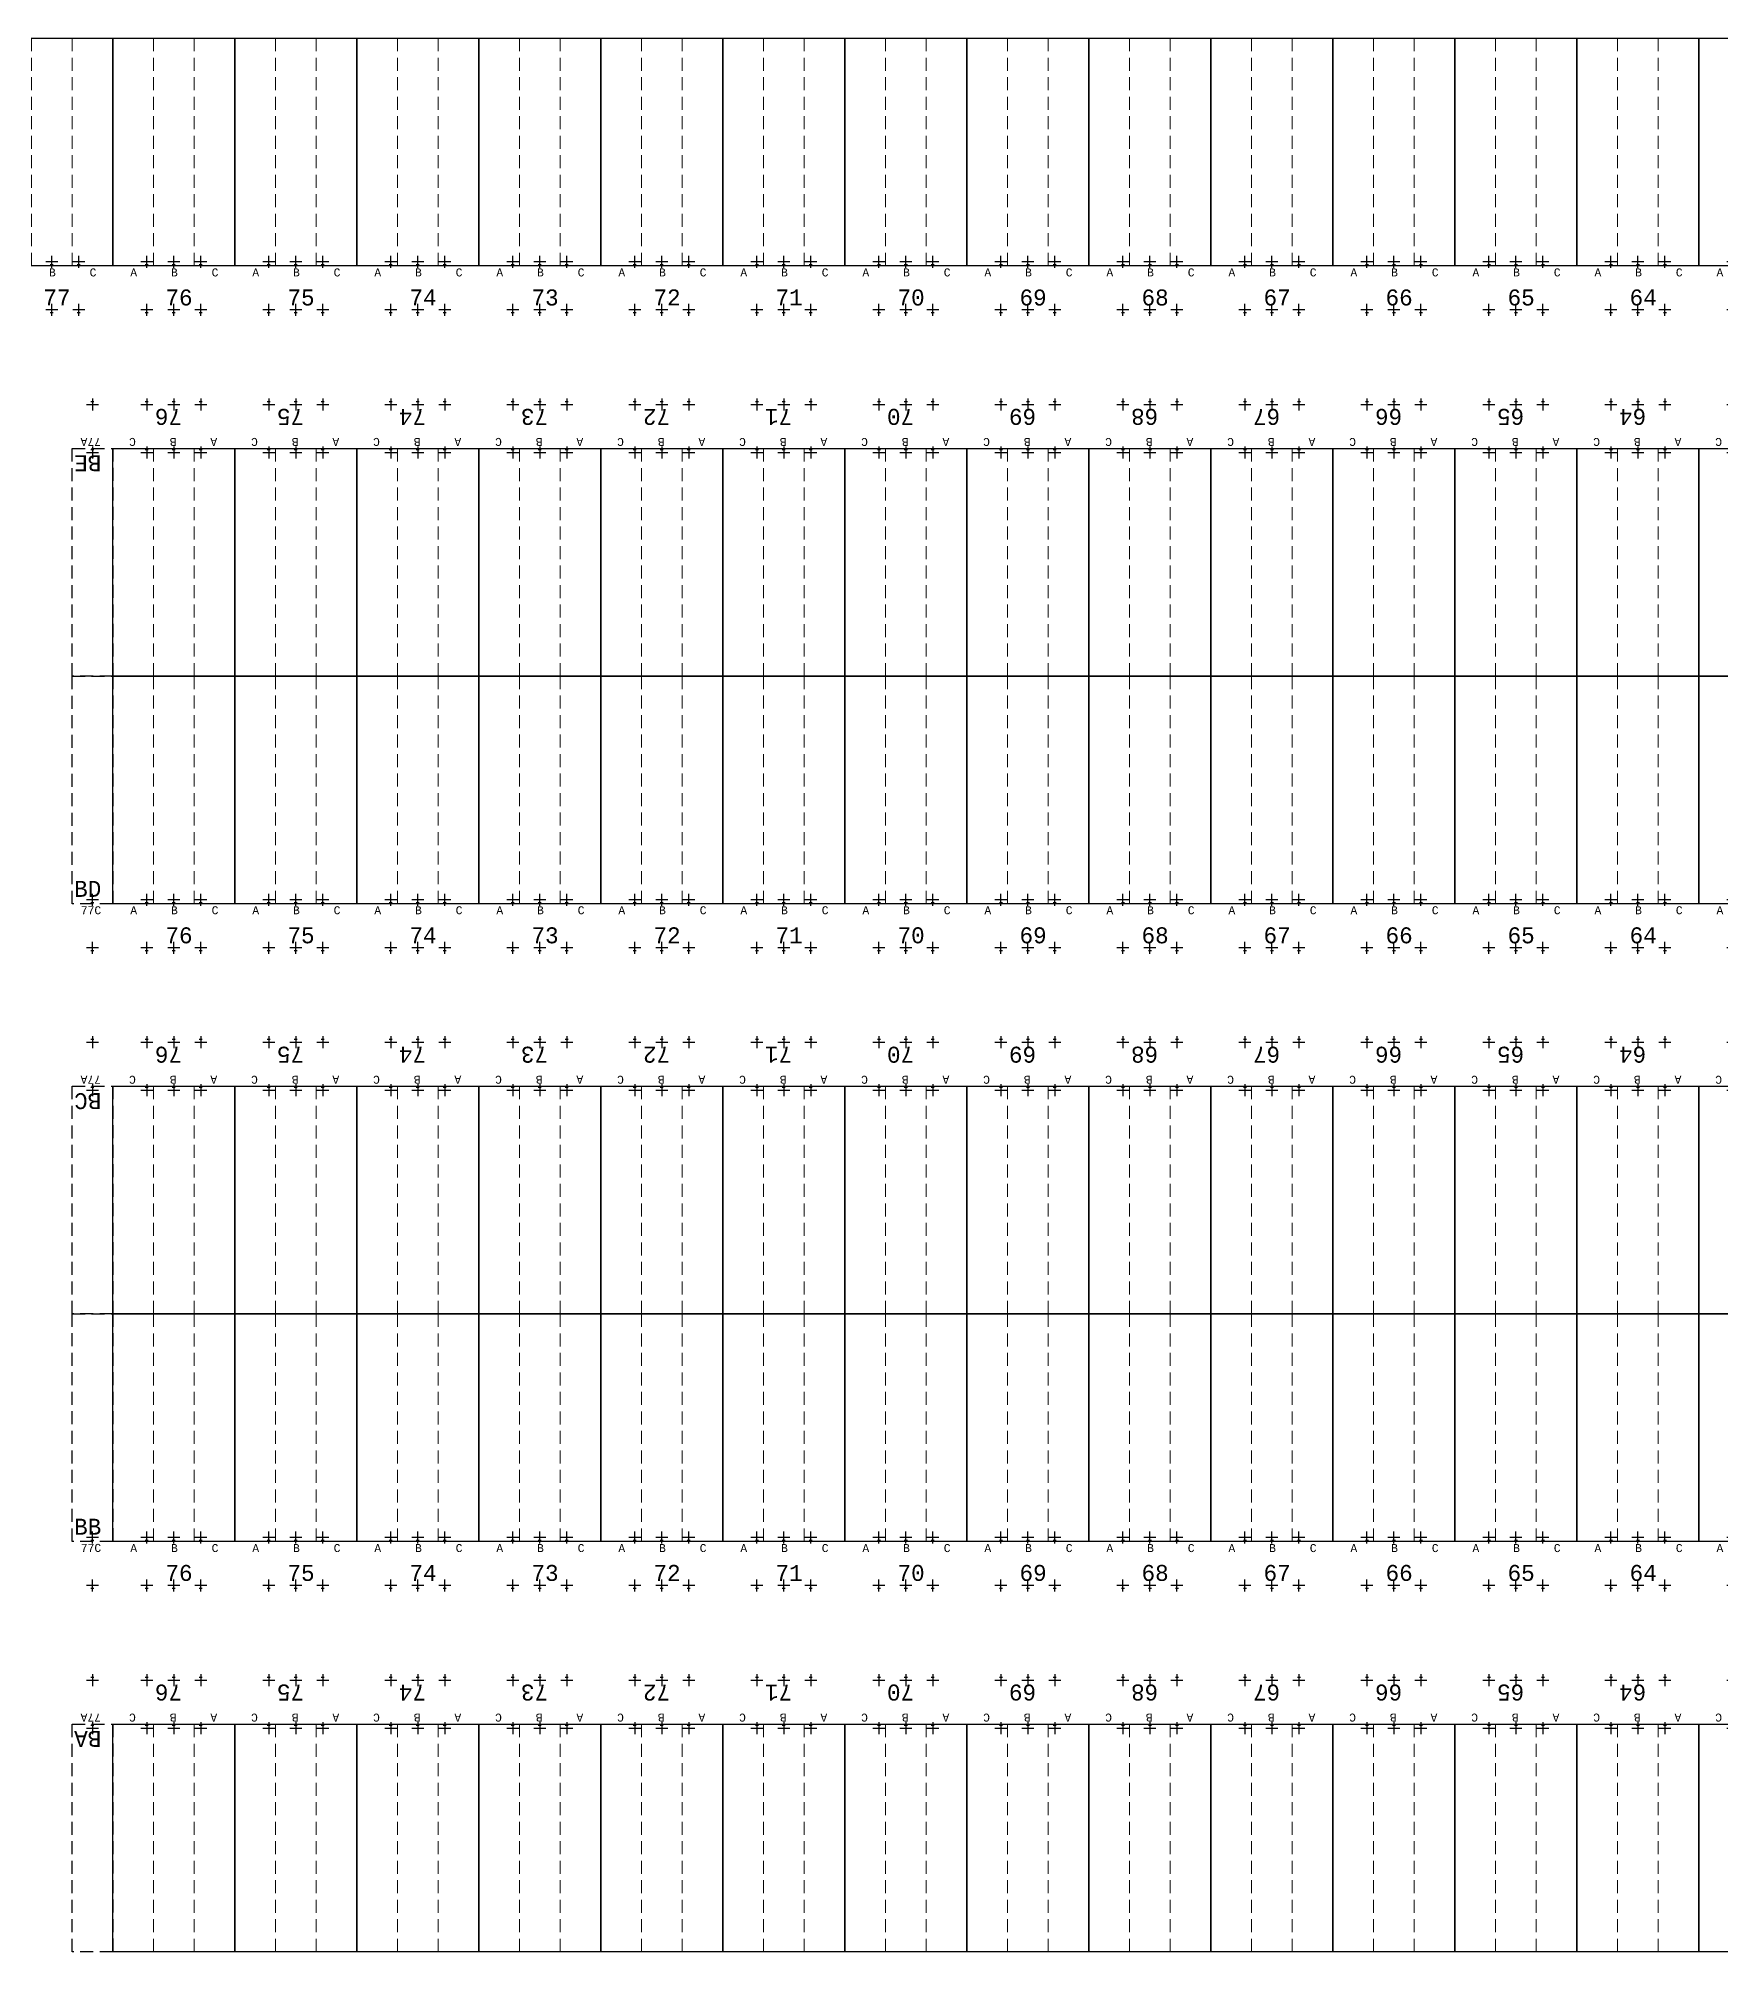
# Model space of a CAD drawing. Header units: millimetres. Extents: x 943 to 655635, y 611 to 177910.
# Drawn here: x 182979 to 225007, y 611 to 48426 of the extents above; entities that cross this region are included whole.
import ezdxf

# ---------------------------------------------------------------- set-up
doc = ezdxf.new("R2010")
doc.units = ezdxf.units.MM
doc.linetypes.add('DASHED', pattern=[0.75, 0.5, -0.25])
doc.layers.add('Bin location transponder', color=250, linetype='Continuous')
doc.layers.add('WF_numbers', color=6, linetype='Continuous')
for name, color, linetype, lineweight in [('WF buffer', 1, 'DASHED', 30), ('WF transponder', 3, 'Continuous', 30), ('WF_all_bays', 5, 'Continuous', 30), ('WF_sketch_stock_areas', 30, 'Continuous', 30)]:
    doc.layers.add(name, color=color, linetype=linetype, lineweight=lineweight)
doc.styles.add('WF_txt', font='consola.ttf')

# ---------------------------------------------------------------- blocks, each defined once
blk = doc.blocks.new('Bin location transponder')
at = {"layer": 'Bin location transponder', "color": 3, "lineweight": 30}
for p, q in [((-600, 0), (600, 0)), ((-150, 300), (150, 300)), ((0, 600), (0, -600))]:
    blk.add_line(p, q, dxfattribs=at)
blk = doc.blocks.new('WF 120x224in bay')
at = {"layer": 'WF_all_bays', "linetype": 'DASHED', "lineweight": 5, "ltscale": 650}
for p, q in [((1016, 5690), (1016, 0)), ((2032, 5690), (2032, 0))]:
    blk.add_line(p, q, dxfattribs=at)
at = {"layer": 'WF_all_bays'}
blk.add_lwpolyline([(0, 5690), (3048, 5690), (3048, 0), (0, 0)], close=True, dxfattribs=at)
at = {"layer": 'WF transponder', "xscale": 0.25, "yscale": 0.25, "zscale": 0.25, "rotation": 180.0000000062352}
for p in [(850, 100), (1524, 100), (2198, 100), (850, -1100), (1524, -1100), (2198, -1100)]:
    blk.add_blockref('Bin location transponder', p, dxfattribs=at)
at = {"layer": 'WF_numbers', "linetype": 'DASHED', "char_height": 200, "attachment_point": 1, "rotation": 0, "style": 'WF_txt'}
for s, insert in [('A', (439, -62, -723)), ('B', (1455, -62, -723)), ('C', (2471, -62, -723))]:
    blk.add_mtext_dynamic_manual_height_columns(s, width=423.53, gutter_width=2118, heights=[0], dxfattribs=dict(at, insert=insert))
blk = doc.blocks.new('WF 40x224in buffer')
at = {"layer": 'WF buffer', "ltscale": 650}
blk.add_lwpolyline([(0, 5690), (1016, 5690), (1016, 0), (0, 0)], close=True, dxfattribs=at)
at = {"layer": 'WF transponder', "xscale": 0.25, "yscale": 0.25, "zscale": 0.25, "rotation": 180.0000000062352}
for p in [(508, 100), (508, -1100)]:
    blk.add_blockref('Bin location transponder', p, dxfattribs=at)

msp = doc.modelspace()

# ---------------------------------------------------------------- block references
at = {"layer": 'WF_all_bays'}
for p in [(181791, 42737, -362), (184839, 42737, -362), (187887, 42737, -362), (190935, 42737, -362), (193983, 42737, -362), (197031, 42737, -362), (200079, 42737, -362), (203127, 42737, -362), (206175, 42737, -362), (209223, 42737, -362), (212271, 42737, -362), (215319, 42737, -362), (218367, 42737, -362), (221415, 42737, -362), (224463, 42737, -362), (184839, 26798, -362), (187887, 26798, -362), (190935, 26798, -362), (193983, 26798, -362), (197031, 26798, -362), (200079, 26798, -362), (203127, 26798, -362), (206175, 26798, -362), (209223, 26798, -362), (212271, 26798, -362), (215319, 26798, -362), (218367, 26798, -362), (221415, 26798, -362), (224463, 26798, -362), (184839, 10860, -362), (187887, 10860, -362), (190935, 10860, -362), (193983, 10860, -362), (197031, 10860, -362), (200079, 10860, -362), (203127, 10860, -362), (206175, 10860, -362), (209223, 10860, -362), (212271, 10860, -362), (215319, 10860, -362), (218367, 10860, -362), (221415, 10860, -362), (224463, 10860, -362)]:
    msp.add_blockref('WF 120x224in bay', p, dxfattribs=at)
at = {"layer": 'WF_all_bays', "rotation": 179.9999999999968}
for p in [(187887, 38177, -362), (190935, 38177, -362), (193983, 38177, -362), (197031, 38177, -362), (200079, 38177, -362), (203127, 38177, -362), (206175, 38177, -362), (209223, 38177, -362), (212271, 38177, -362), (215319, 38177, -362), (218367, 38177, -362), (221415, 38177, -362), (224463, 38177, -362), (227511, 38177, -362), (187887, 22239, -362), (190935, 22239, -362), (193983, 22239, -362), (197031, 22239, -362), (200079, 22239, -362), (203127, 22239, -362), (206175, 22239, -362), (209223, 22239, -362), (212271, 22239, -362), (215319, 22239, -362), (218367, 22239, -362), (221415, 22239, -362), (224463, 22239, -362), (227511, 22239, -362), (187887, 6300, -362), (190935, 6300, -362), (193983, 6300, -362), (197031, 6300, -362), (200079, 6300, -362), (203127, 6300, -362), (206175, 6300, -362), (209223, 6300, -362), (212271, 6300, -362), (215319, 6300, -362), (218367, 6300, -362), (221415, 6300, -362), (224463, 6300, -362), (227511, 6300, -362)]:
    msp.add_blockref('WF 120x224in bay', p, dxfattribs=at)
at = {"layer": 'WF_sketch_stock_areas'}
for p, rotation in [((184839, 38177, -362), 179.9999999997791), ((184839, 22239, -362), 179.9999999971673), ((184839, 6300, -362), 179.9999999964261)]:
    msp.add_blockref('WF 40x224in buffer', p, dxfattribs=dict(at, rotation=rotation))
for p in [(183823, 26798, -362), (183823, 10865, -40389)]:
    msp.add_blockref('WF 40x224in buffer', p, dxfattribs=at)

# ---------------------------------------------------------------- texts
at = {"layer": 'WF_numbers', "linetype": 'DASHED', "style": 'WF_txt'}
for s, insert, char_height, attachment_point in [('77', (183107, 42149, -362), 400, 1), ('76', (186155, 42149, -362), 400, 1), ('75', (189203, 42149, -362), 400, 1), ('74', (192251, 42149, -362), 400, 1), ('73', (195299, 42149, -362), 400, 1), ('72', (198347, 42149, -362), 400, 1), ('71', (201395, 42149, -362), 400, 1), ('70', (204443, 42149, -362), 400, 1), ('69', (207491, 42149, -362), 400, 1), ('68', (210539, 42149, -362), 400, 1), ('67', (213587, 42149, -362), 400, 1), ('66', (216635, 42149, -362), 400, 1), ('65', (219683, 42149, -362), 400, 1), ('64', (222731, 42149, -362), 400, 1), ('BD', (184553, 27371, -162581), 400, 3), ('77C', (184042, 26736, -1085), 200, 1), ('76', (186155, 26210, -362), 400, 1), ('75', (189203, 26210, -362), 400, 1), ('74', (192251, 26210, -362), 400, 1), ('73', (195299, 26210, -362), 400, 1), ('72', (198347, 26210, -362), 400, 1), ('71', (201395, 26210, -362), 400, 1), ('70', (204443, 26210, -362), 400, 1), ('69', (207491, 26210, -362), 400, 1), ('68', (210539, 26210, -362), 400, 1), ('67', (213587, 26210, -362), 400, 1), ('66', (216635, 26210, -362), 400, 1), ('65', (219683, 26210, -362), 400, 1), ('64', (222731, 26210, -362), 400, 1), ('BB', (184553, 11432, -162581), 400, 3), ('77C', (184042, 10802, -41112), 200, 1), ('76', (186155, 10277, -40389), 400, 1), ('75', (189203, 10277, -40389), 400, 1), ('74', (192251, 10277, -40389), 400, 1), ('73', (195299, 10277, -40389), 400, 1), ('72', (198347, 10277, -40389), 400, 1), ('71', (201395, 10277, -40389), 400, 1), ('70', (204443, 10277, -40389), 400, 1), ('69', (207491, 10277, -40389), 400, 1), ('68', (210539, 10277, -40389), 400, 1), ('67', (213587, 10277, -40389), 400, 1), ('66', (216635, 10277, -40389), 400, 1), ('65', (219683, 10277, -40389), 400, 1), ('64', (222731, 10277, -40389), 400, 1)]:
    msp.add_mtext_dynamic_manual_height_columns(s, width=423.53, gutter_width=2118, heights=[0], dxfattribs=dict(at, insert=insert, char_height=char_height, attachment_point=attachment_point))
at = {"layer": 'WF_numbers', "linetype": 'DASHED', "attachment_point": 1, "rotation": 180, "style": 'WF_txt'}
for s, insert, char_height in [('76', (186570, 38765, -362), 400), ('75', (189618, 38765, -362), 400), ('74', (192666, 38765, -362), 400), ('73', (195714, 38765, -362), 400), ('72', (198762, 38765, -362), 400), ('71', (201810, 38765, -362), 400), ('70', (204858, 38765, -362), 400), ('69', (207906, 38765, -362), 400), ('68', (210954, 38765, -362), 400), ('67', (214002, 38765, -362), 400), ('66', (217050, 38765, -362), 400), ('65', (220098, 38765, -362), 400), ('64', (223146, 38765, -362), 400), ('77A', (184544, 38240, -1085), 200), ('BE', (184553, 37605, -162581), 400), ('76', (186570, 22827, -362), 400), ('75', (189618, 22827, -362), 400), ('74', (192666, 22827, -362), 400), ('73', (195714, 22827, -362), 400), ('72', (198762, 22827, -362), 400), ('71', (201810, 22827, -362), 400), ('70', (204858, 22827, -362), 400), ('69', (207906, 22827, -362), 400), ('68', (210954, 22827, -362), 400), ('67', (214002, 22827, -362), 400), ('66', (217050, 22827, -362), 400), ('65', (220098, 22827, -362), 400), ('64', (223146, 22827, -362), 400), ('77A', (184544, 22301, -1085), 200), ('BC', (184553, 21666, -162581), 400), ('76', (186570, 6888, -362), 400), ('75', (189618, 6888, -362), 400), ('74', (192666, 6888, -362), 400), ('73', (195714, 6888, -362), 400), ('72', (198762, 6888, -362), 400), ('71', (201810, 6888, -362), 400), ('70', (204858, 6888, -362), 400), ('69', (207906, 6888, -362), 400), ('68', (210954, 6888, -362), 400), ('67', (214002, 6888, -362), 400), ('66', (217050, 6888, -362), 400), ('65', (220098, 6888, -362), 400), ('64', (223146, 6888, -362), 400), ('77A', (184544, 6363, -1085), 200), ('BA', (184553, 5728, -162581), 400)]:
    msp.add_mtext_dynamic_manual_height_columns(s, width=423.53, gutter_width=2118, heights=[0], dxfattribs=dict(at, insert=insert, char_height=char_height))

doc.saveas('drawing.dxf')
